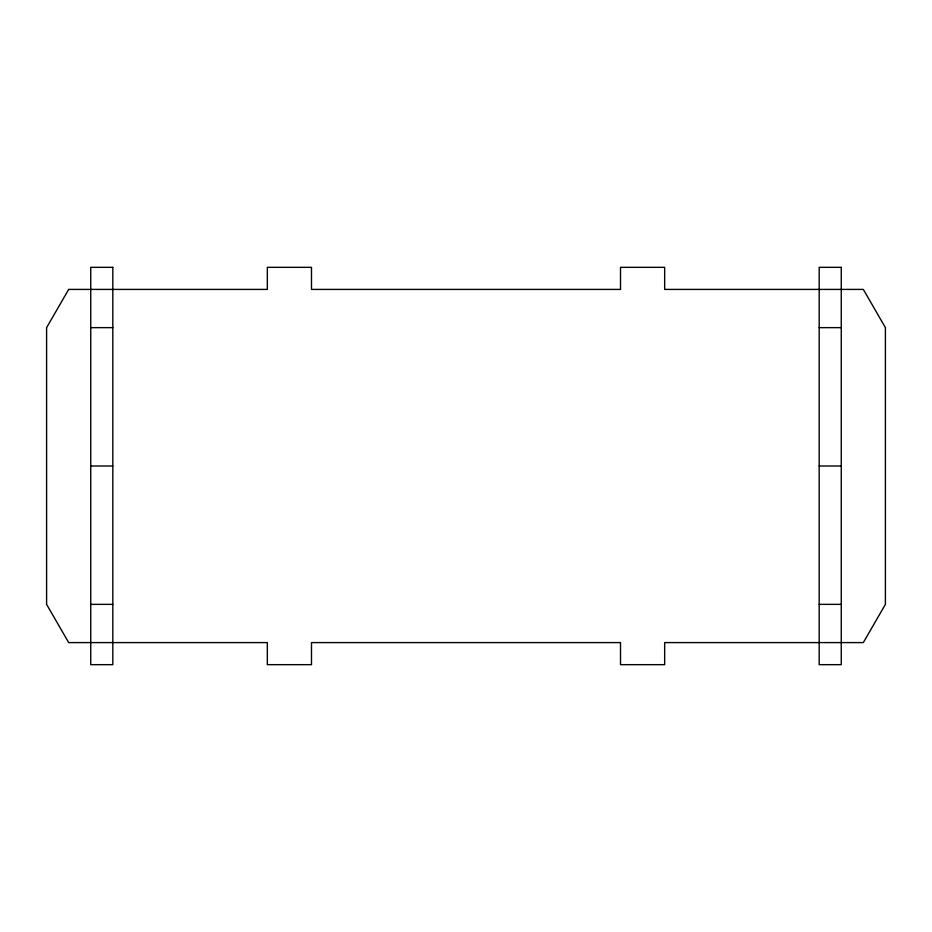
<?xml version="1.0" encoding="UTF-8"?>
<svg xmlns="http://www.w3.org/2000/svg" width="932" height="932" viewBox="0 0 932 932"><rect width="100%" height="100%" fill="white"/><g stroke="black" fill="none" stroke-linecap="round" stroke-linejoin="round"><path stroke-width="1.4" d="M90.742 327.645L112.819 327.645M819.181 327.645L841.258 327.645M90.742 466L112.819 466M819.181 466L841.258 466M90.742 604.355L112.819 604.355M819.181 604.355L841.258 604.355M68.677 289.409L46.6 327.645L46.6 604.355L68.677 642.591L267.333 642.591L267.333 664.667L311.486 664.667L311.486 642.591L620.514 642.591L620.514 664.667L664.667 664.667L664.667 642.591L863.323 642.591L885.4 604.355L885.4 327.645L863.323 289.409L664.667 289.409L664.667 267.333L620.514 267.333L620.514 289.409L311.486 289.409L311.486 267.333L267.333 267.333L267.333 289.409L68.677 289.409M112.819 267.333L90.742 267.333L90.742 664.667L112.819 664.667L112.819 267.333M841.258 267.333L819.181 267.333L819.181 664.667L841.258 664.667L841.258 267.333"/></g></svg>
